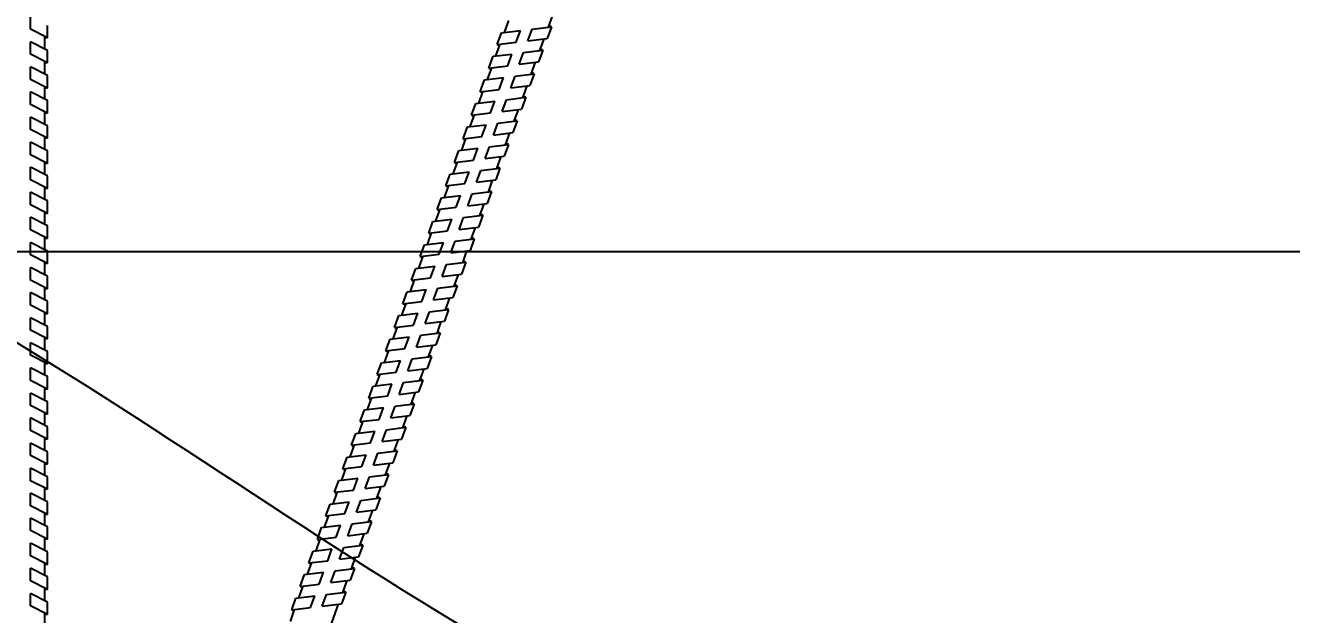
# Model space of a CAD drawing. Header units: millimetres. Extents: x -1985 to 969, y 203 to 500.
# Drawn here: x -1865.33 to -1851.18, y 438.95 to 445.53 of the extents above; entities that cross this region are included whole.
import ezdxf

# ---------------------------------------------------------------- set-up
doc = ezdxf.new("R2010")
doc.units = ezdxf.units.MM
doc.header["$PDMODE"] = 1
doc.layers.add('надписи', color=7, linetype='Continuous')
doc.layers.add('ШПАЛА', color=7, linetype='Continuous')
doc.dimstyles.new('ISO-25', dxfattribs={"dimtxt": 2.5, "dimasz": 2.5, "dimexe": 1.25, "dimexo": 0.625, "dimtad": 1, "dimdec": 0, "dimlfac": 50, "dimtxsty": 'Standard', "dimcen": 2.5, "dimadec": 0, "dimazin": 0, "dimtfac": 1, "dimtdec": 0, "dimtmove": 0, "dimatfit": 3, "dimfxl": 0, "dimarcsym": 0})

# ---------------------------------------------------------------- blocks, each defined once
blk = doc.blocks.new('*D126')
at = {"layer": 'Defpoints', "color": 0}
for p in [(-1874.208, 443.008), (-1854.179, 430.777), (-1828.469, 430.777)]:
    blk.add_point(p, dxfattribs=at)
at = {"layer": 'надписи', "color": 0, "lineweight": -2}
for p, q in [((-1873.583, 443.008), (-1827.219, 443.008)), ((-1828.469, 440.508), (-1828.469, 433.277)), ((-1853.554, 430.777), (-1827.219, 430.777))]:
    blk.add_line(p, q, dxfattribs=at)
at = {"layer": 'надписи', "color": 0}
for points in [[(-1828.886, 440.508), (-1828.052, 440.508), (-1828.469, 443.008)], [(-1828.886, 433.277), (-1828.052, 433.277), (-1828.469, 430.777)]]:
    blk.add_solid(points, dxfattribs=at)
at = {"layer": 'надписи', "color": 0, "insert": (-1830.344, 436.893), "char_height": 2.5, "attachment_point": 5, "rotation": 90}
blk.add_mtext('700', dxfattribs=at)

msp = doc.modelspace()

# ---------------------------------------------------------------- linework, layer by layer
at = {"color": 252}
for p, q in [((-1865.083, 445.394), (-1865.083, 445.534)), ((-1859.668, 445.493), (-1859.453, 445.519)), ((-1859.453, 445.519), (-1859.501, 445.388)), ((-1859.453, 445.519), (-1859.481, 445.53)), ((-1865.083, 445.394), (-1865.273, 445.491)), ((-1865.083, 445.394), (-1865.113, 445.394)), ((-1860.057, 445.319), (-1860.01, 445.451)), ((-1860.01, 445.451), (-1859.798, 445.477)), ((-1859.715, 445.361), (-1859.501, 445.388)), ((-1865.083, 445.254), (-1865.273, 445.351)), ((-1865.083, 445.114), (-1865.083, 445.254)), ((-1860.057, 445.319), (-1859.846, 445.345)), ((-1860.057, 445.319), (-1860.029, 445.309)), ((-1859.763, 445.23), (-1859.548, 445.257)), ((-1859.548, 445.257), (-1859.596, 445.125)), ((-1859.548, 445.257), (-1859.576, 445.267)), ((-1865.083, 445.114), (-1865.273, 445.211)), ((-1865.083, 445.114), (-1865.113, 445.114)), ((-1860.153, 445.057), (-1860.105, 445.188)), ((-1860.153, 445.057), (-1859.941, 445.083)), ((-1860.105, 445.188), (-1859.893, 445.214)), ((-1859.811, 445.099), (-1859.596, 445.125)), ((-1865.083, 444.974), (-1865.273, 445.07)), ((-1865.083, 444.834), (-1865.083, 444.974)), ((-1860.201, 444.925), (-1859.989, 444.951)), ((-1860.153, 445.057), (-1860.125, 445.047)), ((-1859.859, 444.967), (-1859.644, 444.993)), ((-1859.644, 444.993), (-1859.692, 444.862)), ((-1859.644, 444.993), (-1859.672, 445.004)), ((-1865.083, 444.834), (-1865.273, 444.93)), ((-1865.083, 444.693), (-1865.273, 444.79)), ((-1865.083, 444.834), (-1865.113, 444.834)), ((-1860.249, 444.793), (-1860.201, 444.925)), ((-1860.249, 444.793), (-1860.037, 444.819)), ((-1860.249, 444.793), (-1860.221, 444.783)), ((-1859.907, 444.835), (-1859.692, 444.862)), ((-1865.083, 444.553), (-1865.273, 444.65)), ((-1865.083, 444.553), (-1865.083, 444.693)), ((-1860.345, 444.531), (-1860.297, 444.662)), ((-1860.297, 444.662), (-1860.085, 444.688)), ((-1859.955, 444.704), (-1859.74, 444.731)), ((-1859.74, 444.731), (-1859.788, 444.599)), ((-1859.74, 444.731), (-1859.768, 444.741)), ((-1865.083, 444.413), (-1865.273, 444.51)), ((-1865.083, 444.553), (-1865.113, 444.553)), ((-1860.345, 444.531), (-1860.133, 444.557)), ((-1860.345, 444.531), (-1860.316, 444.52)), ((-1860.002, 444.573), (-1859.788, 444.599)), ((-1865.083, 444.273), (-1865.273, 444.37)), ((-1865.083, 444.273), (-1865.083, 444.413)), ((-1860.44, 444.267), (-1860.392, 444.399)), ((-1860.392, 444.399), (-1860.181, 444.425)), ((-1860.05, 444.441), (-1859.836, 444.467)), ((-1859.836, 444.467), (-1859.883, 444.336)), ((-1859.836, 444.467), (-1859.864, 444.478)), ((-1865.083, 444.133), (-1865.273, 444.23)), ((-1865.083, 444.273), (-1865.113, 444.273)), ((-1860.44, 444.267), (-1860.229, 444.293)), ((-1860.44, 444.267), (-1860.412, 444.257)), ((-1860.098, 444.309), (-1859.883, 444.336)), ((-1865.083, 443.993), (-1865.273, 444.09)), ((-1865.083, 443.993), (-1865.083, 444.133)), ((-1860.536, 444.004), (-1860.488, 444.136)), ((-1860.488, 444.136), (-1860.276, 444.162)), ((-1860.146, 444.178), (-1859.931, 444.204)), ((-1859.931, 444.204), (-1859.979, 444.072)), ((-1859.931, 444.204), (-1859.96, 444.214)), ((-1865.083, 443.854), (-1865.273, 443.95)), ((-1865.083, 443.993), (-1865.113, 443.993)), ((-1860.536, 444.004), (-1860.324, 444.03)), ((-1860.536, 444.004), (-1860.508, 443.994)), ((-1860.194, 444.046), (-1859.979, 444.072)), ((-1860.027, 443.941), (-1860.055, 443.951)), ((-1865.083, 443.714), (-1865.273, 443.81)), ((-1865.083, 443.714), (-1865.083, 443.854)), ((-1860.632, 443.741), (-1860.584, 443.872)), ((-1860.584, 443.872), (-1860.372, 443.898)), ((-1860.29, 443.783), (-1860.075, 443.809)), ((-1860.242, 443.914), (-1860.027, 443.941)), ((-1860.027, 443.941), (-1860.075, 443.809)), ((-1865.083, 443.573), (-1865.273, 443.67)), ((-1865.083, 443.714), (-1865.113, 443.714)), ((-1860.632, 443.741), (-1860.42, 443.767)), ((-1860.632, 443.741), (-1860.604, 443.731)), ((-1860.338, 443.651), (-1860.123, 443.677)), ((-1860.123, 443.677), (-1860.171, 443.546)), ((-1860.123, 443.677), (-1860.151, 443.687)), ((-1865.083, 443.433), (-1865.273, 443.53)), ((-1865.083, 443.433), (-1865.083, 443.573)), ((-1860.728, 443.477), (-1860.68, 443.609)), ((-1860.68, 443.609), (-1860.468, 443.635)), ((-1860.386, 443.519), (-1860.171, 443.546)), ((-1865.083, 443.294), (-1865.273, 443.391)), ((-1865.083, 443.433), (-1865.113, 443.433)), ((-1860.728, 443.477), (-1860.516, 443.503)), ((-1860.728, 443.477), (-1860.7, 443.467)), ((-1860.434, 443.387), (-1860.219, 443.414)), ((-1860.219, 443.414), (-1860.267, 443.282)), ((-1860.219, 443.414), (-1860.247, 443.424)), ((-1865.083, 443.154), (-1865.273, 443.251)), ((-1865.083, 443.154), (-1865.083, 443.294)), ((-1860.824, 443.214), (-1860.776, 443.345)), ((-1860.824, 443.214), (-1860.612, 443.24)), ((-1860.776, 443.345), (-1860.564, 443.371)), ((-1860.482, 443.256), (-1860.267, 443.282)), ((-1865.083, 443.014), (-1865.273, 443.111)), ((-1865.083, 443.154), (-1865.113, 443.154)), ((-1860.871, 443.083), (-1860.66, 443.109)), ((-1860.824, 443.214), (-1860.796, 443.204)), ((-1860.529, 443.125), (-1860.314, 443.152)), ((-1860.314, 443.152), (-1860.362, 443.02)), ((-1860.314, 443.152), (-1860.343, 443.162)), ((-1865.083, 442.874), (-1865.273, 442.971)), ((-1865.083, 442.874), (-1865.083, 443.014)), ((-1860.919, 442.952), (-1860.871, 443.083)), ((-1860.919, 442.952), (-1860.707, 442.978)), ((-1860.919, 442.952), (-1860.891, 442.941)), ((-1860.577, 442.994), (-1860.362, 443.02)), ((-1865.083, 442.733), (-1865.273, 442.83)), ((-1865.083, 442.874), (-1865.113, 442.874)), ((-1861.015, 442.688), (-1860.967, 442.82)), ((-1860.967, 442.82), (-1860.755, 442.846)), ((-1860.625, 442.862), (-1860.41, 442.888)), ((-1860.41, 442.888), (-1860.458, 442.757)), ((-1860.41, 442.888), (-1860.439, 442.899)), ((-1865.083, 442.593), (-1865.273, 442.69)), ((-1865.083, 442.593), (-1865.083, 442.733)), ((-1861.015, 442.688), (-1860.803, 442.714)), ((-1861.015, 442.688), (-1860.987, 442.678)), ((-1860.673, 442.73), (-1860.458, 442.757)), ((-1865.083, 442.453), (-1865.273, 442.55)), ((-1865.083, 442.593), (-1865.113, 442.593)), ((-1861.111, 442.426), (-1861.063, 442.557)), ((-1861.063, 442.557), (-1860.851, 442.583)), ((-1860.721, 442.599), (-1860.506, 442.626)), ((-1860.506, 442.626), (-1860.554, 442.494)), ((-1860.506, 442.626), (-1860.534, 442.636)), ((-1865.083, 442.313), (-1865.273, 442.41)), ((-1865.083, 442.313), (-1865.083, 442.453)), ((-1861.111, 442.426), (-1860.899, 442.452)), ((-1861.111, 442.426), (-1861.083, 442.416)), ((-1860.769, 442.468), (-1860.554, 442.494)), ((-1865.083, 442.173), (-1865.273, 442.27)), ((-1865.083, 442.313), (-1865.113, 442.313)), ((-1861.206, 442.162), (-1861.159, 442.294)), ((-1861.159, 442.294), (-1860.947, 442.32)), ((-1860.816, 442.336), (-1860.602, 442.362)), ((-1860.602, 442.362), (-1860.649, 442.231)), ((-1860.602, 442.362), (-1860.63, 442.373)), ((-1865.083, 442.033), (-1865.273, 442.13)), ((-1865.083, 442.033), (-1865.083, 442.173)), ((-1861.206, 442.162), (-1860.995, 442.188)), ((-1861.206, 442.162), (-1861.178, 442.152)), ((-1860.864, 442.204), (-1860.649, 442.231)), ((-1860.697, 442.099), (-1860.726, 442.109)), ((-1865.083, 441.893), (-1865.273, 441.99)), ((-1865.083, 442.033), (-1865.113, 442.033)), ((-1861.302, 441.899), (-1861.254, 442.031)), ((-1861.254, 442.031), (-1861.043, 442.057)), ((-1860.96, 441.941), (-1860.745, 441.967)), ((-1860.912, 442.073), (-1860.697, 442.099)), ((-1860.697, 442.099), (-1860.745, 441.967)), ((-1865.083, 441.753), (-1865.273, 441.85)), ((-1865.083, 441.753), (-1865.083, 441.893)), ((-1861.302, 441.899), (-1861.091, 441.925)), ((-1861.302, 441.899), (-1861.274, 441.889)), ((-1861.008, 441.809), (-1860.793, 441.836)), ((-1860.793, 441.836), (-1860.841, 441.704)), ((-1860.793, 441.836), (-1860.822, 441.846)), ((-1865.083, 441.612), (-1865.273, 441.709)), ((-1865.083, 441.753), (-1865.113, 441.753)), ((-1861.398, 441.636), (-1861.35, 441.767)), ((-1861.35, 441.767), (-1861.138, 441.793)), ((-1861.056, 441.678), (-1860.841, 441.704)), ((-1865.083, 441.472), (-1865.273, 441.569)), ((-1865.083, 441.472), (-1865.083, 441.612)), ((-1861.398, 441.636), (-1861.186, 441.662)), ((-1861.398, 441.636), (-1861.37, 441.626)), ((-1861.104, 441.546), (-1860.889, 441.572)), ((-1860.889, 441.572), (-1860.937, 441.441)), ((-1860.889, 441.572), (-1860.917, 441.583)), ((-1865.083, 441.332), (-1865.273, 441.429)), ((-1865.083, 441.472), (-1865.113, 441.472)), ((-1861.494, 441.372), (-1861.446, 441.504)), ((-1861.494, 441.372), (-1861.282, 441.399)), ((-1861.446, 441.504), (-1861.234, 441.53)), ((-1861.152, 441.414), (-1860.937, 441.441)), ((-1865.083, 441.192), (-1865.273, 441.289)), ((-1865.083, 441.192), (-1865.083, 441.332)), ((-1861.542, 441.241), (-1861.33, 441.267)), ((-1861.494, 441.372), (-1861.466, 441.362)), ((-1861.2, 441.283), (-1860.985, 441.309)), ((-1860.985, 441.309), (-1861.033, 441.178)), ((-1860.985, 441.309), (-1861.013, 441.319)), ((-1865.083, 441.053), (-1865.273, 441.15)), ((-1865.083, 441.192), (-1865.113, 441.192)), ((-1861.59, 441.109), (-1861.542, 441.241)), ((-1861.59, 441.109), (-1861.378, 441.135)), ((-1861.248, 441.151), (-1861.033, 441.178)), ((-1865.083, 440.913), (-1865.273, 441.01)), ((-1865.083, 440.913), (-1865.083, 441.053)), ((-1861.686, 440.846), (-1861.638, 440.977)), ((-1861.638, 440.977), (-1861.426, 441.003)), ((-1861.59, 441.109), (-1861.562, 441.099)), ((-1861.296, 441.019), (-1861.081, 441.046)), ((-1861.081, 441.046), (-1861.129, 440.914)), ((-1861.081, 441.046), (-1861.109, 441.056)), ((-1865.083, 440.773), (-1865.273, 440.87)), ((-1865.083, 440.913), (-1865.113, 440.913)), ((-1861.686, 440.846), (-1861.474, 440.872)), ((-1861.686, 440.846), (-1861.658, 440.835)), ((-1861.344, 440.888), (-1861.129, 440.914)), ((-1865.083, 440.633), (-1865.273, 440.73)), ((-1865.083, 440.633), (-1865.083, 440.773)), ((-1861.782, 440.582), (-1861.734, 440.714)), ((-1861.734, 440.714), (-1861.522, 440.74)), ((-1861.392, 440.756), (-1861.177, 440.782)), ((-1861.177, 440.782), (-1861.225, 440.651)), ((-1861.177, 440.782), (-1861.205, 440.793)), ((-1865.083, 440.494), (-1865.273, 440.59)), ((-1865.083, 440.633), (-1865.113, 440.633)), ((-1861.782, 440.582), (-1861.57, 440.608)), ((-1861.782, 440.582), (-1861.754, 440.572)), ((-1861.439, 440.624), (-1861.225, 440.651)), ((-1865.083, 440.354), (-1865.273, 440.45)), ((-1865.083, 440.354), (-1865.083, 440.494)), ((-1861.877, 440.32), (-1861.829, 440.452)), ((-1861.829, 440.452), (-1861.617, 440.478)), ((-1861.487, 440.494), (-1861.272, 440.52)), ((-1861.272, 440.52), (-1861.32, 440.388)), ((-1861.272, 440.52), (-1861.301, 440.53)), ((-1865.083, 440.213), (-1865.273, 440.31)), ((-1865.083, 440.354), (-1865.113, 440.354)), ((-1861.877, 440.32), (-1861.665, 440.346)), ((-1861.877, 440.32), (-1861.849, 440.31)), ((-1861.535, 440.362), (-1861.32, 440.388)), ((-1861.368, 440.257), (-1861.396, 440.267)), ((-1865.083, 440.073), (-1865.273, 440.17)), ((-1865.083, 440.073), (-1865.083, 440.213)), ((-1861.973, 440.057), (-1861.925, 440.188)), ((-1861.925, 440.188), (-1861.713, 440.214)), ((-1861.631, 440.099), (-1861.416, 440.125)), ((-1861.583, 440.23), (-1861.368, 440.257)), ((-1861.368, 440.257), (-1861.416, 440.125)), ((-1865.083, 439.936), (-1865.273, 440.032)), ((-1865.083, 440.073), (-1865.113, 440.073)), ((-1861.973, 440.057), (-1861.761, 440.083)), ((-1861.973, 440.057), (-1861.945, 440.047)), ((-1861.678, 439.968), (-1861.464, 439.994)), ((-1861.464, 439.994), (-1861.511, 439.863)), ((-1861.464, 439.994), (-1861.492, 440.004)), ((-1865.083, 439.796), (-1865.273, 439.892)), ((-1865.083, 439.796), (-1865.083, 439.936)), ((-1862.068, 439.794), (-1862.021, 439.926)), ((-1862.021, 439.926), (-1861.809, 439.952)), ((-1861.726, 439.836), (-1861.511, 439.863)), ((-1865.083, 439.655), (-1865.273, 439.752)), ((-1865.083, 439.796), (-1865.113, 439.796)), ((-1862.068, 439.794), (-1861.857, 439.82)), ((-1862.068, 439.794), (-1862.04, 439.784)), ((-1861.774, 439.704), (-1861.559, 439.731)), ((-1861.559, 439.731), (-1861.607, 439.599)), ((-1861.559, 439.731), (-1861.588, 439.741)), ((-1865.083, 439.515), (-1865.273, 439.612)), ((-1865.083, 439.515), (-1865.083, 439.655)), ((-1862.164, 439.531), (-1862.116, 439.662)), ((-1862.164, 439.531), (-1861.952, 439.557)), ((-1862.116, 439.662), (-1861.905, 439.689)), ((-1861.822, 439.573), (-1861.607, 439.599)), ((-1865.083, 439.375), (-1865.273, 439.472)), ((-1865.083, 439.515), (-1865.113, 439.515)), ((-1862.211, 439.401), (-1862, 439.427)), ((-1862.164, 439.531), (-1862.136, 439.521)), ((-1861.869, 439.443), (-1861.654, 439.47)), ((-1861.654, 439.47), (-1861.702, 439.338)), ((-1861.654, 439.47), (-1861.683, 439.48)), ((-1865.083, 439.235), (-1865.273, 439.332)), ((-1865.083, 439.235), (-1865.083, 439.375)), ((-1862.259, 439.27), (-1862.211, 439.401)), ((-1862.259, 439.27), (-1862.047, 439.296)), ((-1861.917, 439.312), (-1861.702, 439.338)), ((-1865.083, 439.095), (-1865.273, 439.192)), ((-1865.083, 439.235), (-1865.113, 439.235)), ((-1862.355, 439.007), (-1862.307, 439.138)), ((-1862.307, 439.138), (-1862.095, 439.164)), ((-1862.259, 439.27), (-1862.231, 439.26)), ((-1861.965, 439.18), (-1861.75, 439.207)), ((-1861.75, 439.207), (-1861.798, 439.075)), ((-1861.75, 439.207), (-1861.779, 439.217)), ((-1865.083, 438.955), (-1865.273, 439.052)), ((-1865.083, 438.955), (-1865.083, 439.095)), ((-1862.355, 439.007), (-1862.143, 439.033)), ((-1862.355, 439.007), (-1862.327, 438.996)), ((-1862.013, 439.049), (-1861.798, 439.075)), ((-1865.083, 438.955), (-1865.113, 438.955))]:
    msp.add_line(p, q, dxfattribs=at)
at = {"layer": 'надписи', "color": 7}
msp.add_arc((-1720.04, 745), 339.073, 242.93153, 247.98984, dxfattribs=at)
at = {"layer": 'надписи', "color": 7, "start_tangent": (0.267874, 0.963454)}
msp.add_spline([(-1886.013, 430.746), (-1883.37, 440.78), (-1872.005, 444.609), (-1859.592, 438.328), (-1850.496, 433.493), (-1847.294, 430.68)], degree=3, dxfattribs=at)
at = {"layer": 'ШПАЛА', "color": 252}
for p, q in [((-1859.486, 445.515), (-1859.438, 445.647)), ((-1865.273, 445.491), (-1865.273, 445.631)), ((-1859.976, 445.455), (-1859.928, 445.587)), ((-1865.113, 445.269), (-1865.113, 445.409)), ((-1859.846, 445.345), (-1859.798, 445.477)), ((-1859.715, 445.361), (-1859.668, 445.493)), ((-1859.582, 445.253), (-1859.534, 445.384)), ((-1865.273, 445.211), (-1865.273, 445.351)), ((-1860.072, 445.192), (-1860.024, 445.323)), ((-1859.811, 445.099), (-1859.763, 445.23)), ((-1865.113, 444.989), (-1865.113, 445.129)), ((-1859.941, 445.083), (-1859.893, 445.214)), ((-1859.678, 444.989), (-1859.63, 445.121)), ((-1865.273, 444.93), (-1865.273, 445.07)), ((-1860.168, 444.929), (-1860.12, 445.061)), ((-1860.037, 444.819), (-1859.989, 444.951)), ((-1859.907, 444.835), (-1859.859, 444.967)), ((-1865.273, 444.65), (-1865.273, 444.79)), ((-1865.113, 444.709), (-1865.113, 444.849)), ((-1860.263, 444.666), (-1860.216, 444.798)), ((-1859.773, 444.726), (-1859.725, 444.858)), ((-1860.133, 444.557), (-1860.085, 444.688)), ((-1860.002, 444.573), (-1859.955, 444.704)), ((-1865.273, 444.37), (-1865.273, 444.51)), ((-1865.113, 444.428), (-1865.113, 444.569)), ((-1860.359, 444.403), (-1860.311, 444.535)), ((-1859.869, 444.463), (-1859.821, 444.595)), ((-1860.229, 444.293), (-1860.181, 444.425)), ((-1860.098, 444.309), (-1860.05, 444.441)), ((-1865.273, 444.09), (-1865.273, 444.23)), ((-1865.113, 444.148), (-1865.113, 444.288)), ((-1860.455, 444.14), (-1860.407, 444.271)), ((-1859.965, 444.2), (-1859.917, 444.332)), ((-1860.324, 444.03), (-1860.276, 444.162)), ((-1860.194, 444.046), (-1860.146, 444.178)), ((-1865.273, 443.81), (-1865.273, 443.95)), ((-1865.113, 443.869), (-1865.113, 444.008)), ((-1860.551, 443.876), (-1860.503, 444.008)), ((-1860.061, 443.937), (-1860.013, 444.068)), ((-1860.42, 443.767), (-1860.372, 443.898)), ((-1860.29, 443.783), (-1860.242, 443.914)), ((-1860.157, 443.673), (-1860.109, 443.805)), ((-1865.273, 443.53), (-1865.273, 443.67)), ((-1865.113, 443.589), (-1865.113, 443.729)), ((-1860.647, 443.613), (-1860.599, 443.745)), ((-1860.516, 443.503), (-1860.468, 443.635)), ((-1860.386, 443.519), (-1860.338, 443.651)), ((-1860.252, 443.41), (-1860.205, 443.541)), ((-1865.273, 443.251), (-1865.273, 443.391)), ((-1865.113, 443.309), (-1865.113, 443.449)), ((-1860.743, 443.35), (-1860.695, 443.481)), ((-1860.482, 443.256), (-1860.434, 443.387)), ((-1860.612, 443.24), (-1860.564, 443.371)), ((-1860.348, 443.147), (-1860.3, 443.278)), ((-1865.273, 442.971), (-1865.273, 443.111)), ((-1865.113, 443.029), (-1865.113, 443.169)), ((-1860.838, 443.087), (-1860.791, 443.218)), ((-1860.707, 442.978), (-1860.66, 443.109)), ((-1860.577, 442.994), (-1860.529, 443.125)), ((-1860.934, 442.824), (-1860.886, 442.956)), ((-1860.444, 442.884), (-1860.396, 443.016)), ((-1865.273, 442.69), (-1865.273, 442.83)), ((-1865.113, 442.749), (-1865.113, 442.889)), ((-1860.803, 442.714), (-1860.755, 442.846)), ((-1860.673, 442.73), (-1860.625, 442.862)), ((-1861.029, 442.561), (-1860.982, 442.692)), ((-1860.539, 442.622), (-1860.492, 442.753)), ((-1865.273, 442.41), (-1865.273, 442.55)), ((-1865.113, 442.469), (-1865.113, 442.609)), ((-1860.899, 442.452), (-1860.851, 442.583)), ((-1860.769, 442.468), (-1860.721, 442.599)), ((-1861.125, 442.298), (-1861.077, 442.43)), ((-1860.635, 442.358), (-1860.587, 442.49)), ((-1865.273, 442.13), (-1865.273, 442.27)), ((-1865.113, 442.188), (-1865.113, 442.329)), ((-1860.995, 442.188), (-1860.947, 442.32)), ((-1860.864, 442.204), (-1860.816, 442.336)), ((-1861.221, 442.035), (-1861.173, 442.167)), ((-1860.731, 442.095), (-1860.683, 442.227)), ((-1865.273, 441.85), (-1865.273, 441.99)), ((-1865.113, 441.908), (-1865.113, 442.048)), ((-1861.091, 441.925), (-1861.043, 442.057)), ((-1860.96, 441.941), (-1860.912, 442.073)), ((-1860.827, 441.832), (-1860.779, 441.963)), ((-1861.317, 441.771), (-1861.269, 441.903)), ((-1865.273, 441.569), (-1865.273, 441.709)), ((-1865.113, 441.628), (-1865.113, 441.768)), ((-1861.186, 441.662), (-1861.138, 441.793)), ((-1861.056, 441.678), (-1861.008, 441.809)), ((-1860.923, 441.568), (-1860.875, 441.7)), ((-1861.413, 441.508), (-1861.365, 441.64)), ((-1861.152, 441.414), (-1861.104, 441.546)), ((-1865.273, 441.289), (-1865.273, 441.429)), ((-1865.113, 441.347), (-1865.113, 441.488)), ((-1861.282, 441.399), (-1861.234, 441.53)), ((-1861.019, 441.305), (-1860.971, 441.437)), ((-1861.509, 441.245), (-1861.461, 441.377)), ((-1861.378, 441.135), (-1861.33, 441.267)), ((-1861.248, 441.151), (-1861.2, 441.283)), ((-1865.273, 441.01), (-1865.273, 441.15)), ((-1865.113, 441.068), (-1865.113, 441.207)), ((-1861.605, 440.981), (-1861.557, 441.113)), ((-1861.114, 441.041), (-1861.066, 441.173)), ((-1861.474, 440.872), (-1861.426, 441.003)), ((-1861.344, 440.888), (-1861.296, 441.019)), ((-1865.273, 440.73), (-1865.273, 440.87)), ((-1865.113, 440.788), (-1865.113, 440.928)), ((-1861.7, 440.718), (-1861.652, 440.85)), ((-1861.21, 440.778), (-1861.162, 440.91)), ((-1861.57, 440.608), (-1861.522, 440.74)), ((-1861.439, 440.624), (-1861.392, 440.756)), ((-1865.273, 440.45), (-1865.273, 440.59)), ((-1865.113, 440.509), (-1865.113, 440.648)), ((-1861.796, 440.456), (-1861.748, 440.586)), ((-1861.306, 440.516), (-1861.258, 440.647)), ((-1861.665, 440.346), (-1861.617, 440.478)), ((-1861.535, 440.362), (-1861.487, 440.494)), ((-1865.273, 440.17), (-1865.273, 440.31)), ((-1865.113, 440.229), (-1865.113, 440.369)), ((-1861.892, 440.192), (-1861.844, 440.324)), ((-1861.402, 440.253), (-1861.354, 440.384)), ((-1861.761, 440.083), (-1861.713, 440.214)), ((-1861.631, 440.099), (-1861.583, 440.23)), ((-1861.497, 439.99), (-1861.449, 440.121)), ((-1865.273, 439.892), (-1865.273, 440.032)), ((-1865.113, 439.951), (-1865.113, 440.089)), ((-1861.987, 439.93), (-1861.94, 440.061)), ((-1861.857, 439.82), (-1861.809, 439.952)), ((-1861.726, 439.836), (-1861.678, 439.968)), ((-1861.593, 439.727), (-1861.545, 439.858)), ((-1865.273, 439.612), (-1865.273, 439.752)), ((-1865.113, 439.671), (-1865.113, 439.811)), ((-1862.083, 439.667), (-1862.035, 439.798)), ((-1861.822, 439.573), (-1861.774, 439.704)), ((-1861.952, 439.557), (-1861.905, 439.689)), ((-1861.688, 439.466), (-1861.641, 439.595)), ((-1865.273, 439.332), (-1865.273, 439.472)), ((-1865.113, 439.39), (-1865.113, 439.531)), ((-1862.178, 439.406), (-1862.131, 439.535)), ((-1862.047, 439.296), (-1862, 439.427)), ((-1861.917, 439.312), (-1861.869, 439.443)), ((-1862.274, 439.142), (-1862.226, 439.274)), ((-1861.784, 439.202), (-1861.736, 439.334)), ((-1865.273, 439.052), (-1865.273, 439.192)), ((-1865.113, 439.11), (-1865.113, 439.25)), ((-1862.143, 439.033), (-1862.095, 439.164)), ((-1862.013, 439.049), (-1861.965, 439.18)), ((-1862.37, 438.879), (-1862.322, 439.011)), ((-1861.975, 438.676), (-1861.832, 439.071)), ((-1865.113, 438.83), (-1865.113, 438.97))]:
    msp.add_line(p, q, dxfattribs=at)

# ---------------------------------------------------------------- dimensions: what is measured, and where the dimension line sits
at = {"layer": 'надписи', "color": 244}
dim = msp.add_linear_dim(base=(-1828.469, 430.777), p1=(-1874.208, 443.008), p2=(-1854.179, 430.777), angle=90, text='700', dimstyle='ISO-25', dxfattribs=at)
dim.commit()
dim.dimension.update_dxf_attribs({"geometry": '*D126', "text_midpoint": (-1830.344, 436.893)})

doc.saveas('drawing.dxf')
